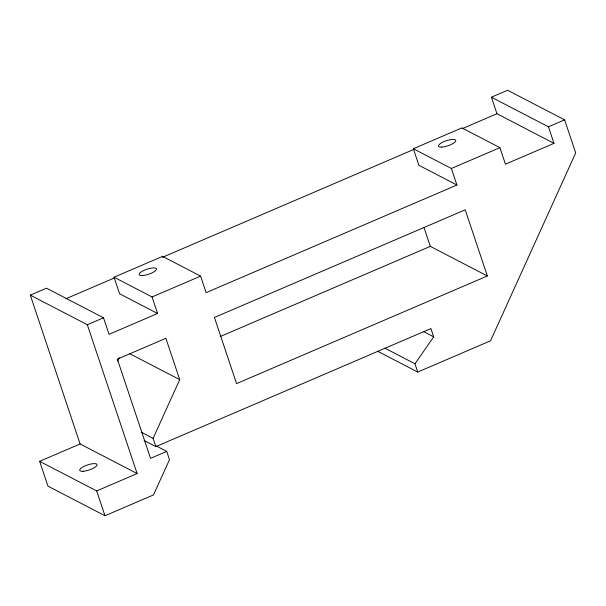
<?xml version="1.0" encoding="UTF-8"?>
<svg xmlns="http://www.w3.org/2000/svg" width="606" height="606" viewBox="0 0 606 606"><rect width="100%" height="100%" fill="white"/><g stroke="black" fill="none" stroke-linecap="round" stroke-linejoin="round"><path stroke-width="0.91" d="M117.67 361.093L119.215 357.691M80.106 443.963L30.3 295.122L46.48 288.176L103.512 317.786L109.042 334.323L157.583 313.491L119.564 293.751L114.026 277.215L162.567 256.376L200.586 276.116L206.123 292.653L456.909 185.019L418.89 165.279L413.353 148.743L461.893 127.904L499.912 147.644L505.449 164.181L553.99 143.349L496.958 113.739L491.421 97.202L507.601 90.256L564.633 119.867L575.7 152.939L490.534 340.807L417.723 372.054L414.958 363.782L433.691 336.83L430.927 328.558L155.871 446.614L153.098 438.35L179.717 379.644L165.885 338.3L117.344 359.131L150.546 458.356L166.726 451.417L169.491 459.681L153.523 494.905L104.982 515.744L47.95 486.133L39.655 461.325L80.106 443.963L137.13 473.574L96.68 490.936L39.655 461.325M65.918 298.75L114.587 277.859M162.378 257.345L413.527 149.546M462.196 128.661L496.958 113.739M30.3 295.122L87.332 324.733L103.512 317.786M114.026 277.215L152.045 296.948L200.586 276.116M413.353 148.743L451.372 168.476L499.912 147.644M491.421 97.202L548.453 126.813L564.633 119.867M220.311 336.504L430.313 246.369L487.345 275.972L236.56 383.613L214.426 317.461L465.211 209.82L487.345 275.972M423.624 331.603L433.691 336.83M384.765 348.109L414.958 363.782M377.462 351.154L417.723 372.054M129.396 353.518L179.717 379.644M141.357 432.252L153.098 438.35M155.825 445.751L166.726 451.417M144.13 440.524L155.871 446.614M548.453 126.813L553.99 143.349M451.372 168.476L456.909 185.019M424.033 227.598L430.313 246.369M152.045 296.948L157.583 313.491M87.332 324.733L137.13 473.574M96.68 490.936L104.982 515.744M82.969 471.279A9.12 2.666 -18.5 0 0 96.983 465.264A9.12 2.666 -18.5 0 0 85.226 465.802A9.12 2.666 -18.5 0 0 82.969 471.279M142.38 275.563A9.12 2.666 -18.5 0 0 156.393 269.549A9.12 2.666 -18.5 0 0 144.637 270.087A9.12 2.666 -18.5 0 0 142.38 275.563M441.706 147.084A9.12 2.666 -18.5 0 0 455.72 141.069A9.12 2.666 -18.5 0 0 443.963 141.615A9.12 2.666 -18.5 0 0 441.706 147.084"/></g></svg>
